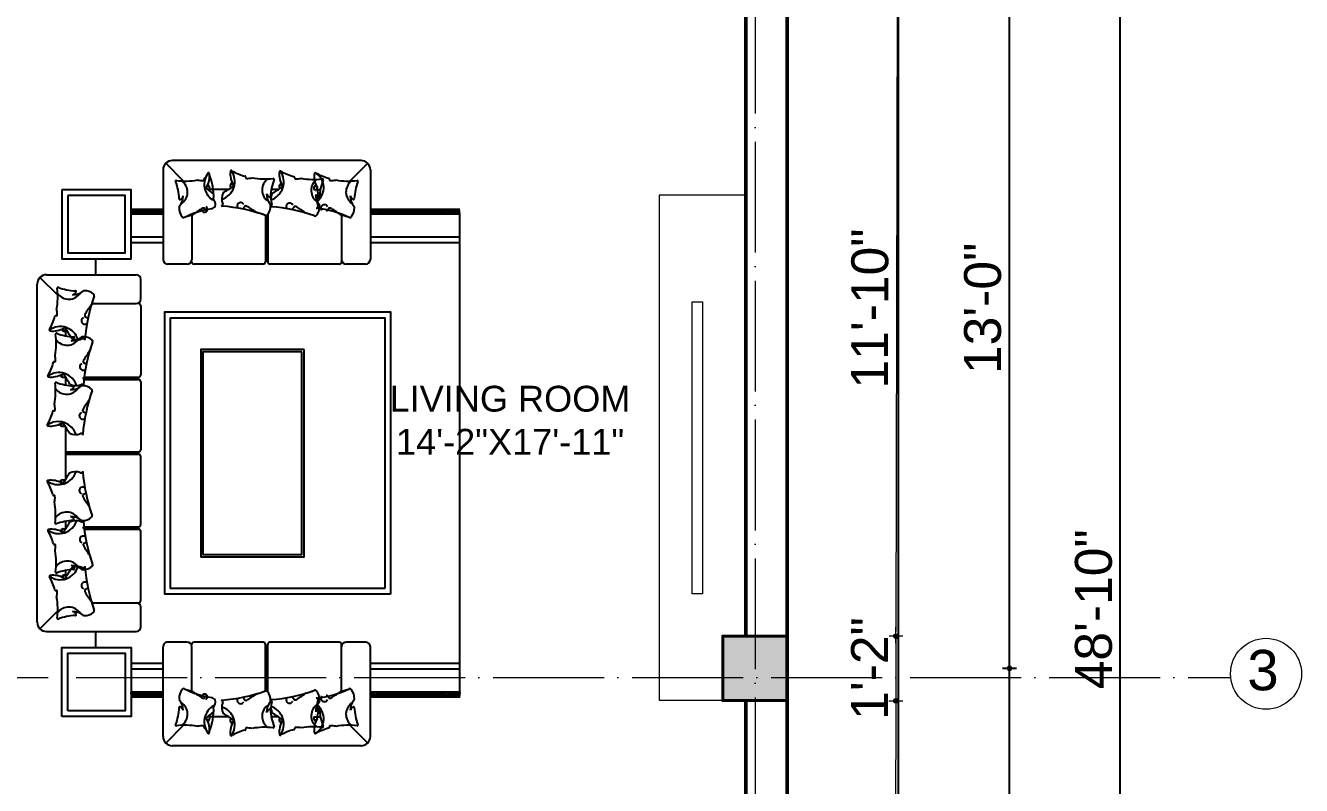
# Model space of a CAD drawing. Header units: inches. Extents: x -71 to 2682309, y -3332 to 801571.
# Drawn here: x 2651804.2 to 2652080.5, y 787702.9 to 787867.5 of the extents above; entities that cross this region are included whole.
import ezdxf

# ---------------------------------------------------------------- set-up
doc = ezdxf.new("R2010")
doc.units = ezdxf.units.IN
doc.header["$MEASUREMENT"] = 0
doc.header["$PDMODE"] = 99
doc.linetypes.add('ACAD_ISO04W100', pattern=[30, 24, -3, 0, -3])
for name, color, linetype, lineweight in [('CENTER  LINE RA', 10, 'ACAD_ISO04W100', 18), ('CONC. OUTLINE RA', 150, 'Continuous', 40), ('DIM RA', 4, 'Continuous', 15), ('DOOR-WIN RA', 3, 'Continuous', 20), ('Furniture', 22, 'Continuous', 13), ('Hatch', 254, 'Continuous', 9), ('HATCH RA', 8, 'Continuous', 9), ('TEXT RA', 254, 'Continuous', 20), ('WALL RA', 42, 'Continuous', 50)]:
    doc.layers.add(name, color=color, linetype=linetype, lineweight=lineweight)
for name, color, linetype in [('CUR', 6, 'Continuous'), ('HACTH', 7, 'Continuous'), ('HID', 11, 'Continuous'), ('lettring', 7, 'Continuous'), ('wood', 26, 'Continuous')]:
    doc.layers.add(name, color=color, linetype=linetype)
doc.styles.add('DIM 8', font='arial.ttf', dxfattribs={"height": 8})
doc.styles.get("Standard").update_dxf_attribs({"font": 'arial.ttf'})
doc.dimstyles.new('Copy of DIM 8', dxfattribs={"dimtxt": 8, "dimasz": 1, "dimexe": 6, "dimexo": 18, "dimgap": 1.6875, "dimtad": 1, "dimdec": 0, "dimzin": 3, "dimdsep": 46, "dimlunit": 4, "dimtxsty": 'DIM 8', "dimblk": 'dot 2', "dimcen": 0.09375, "dimse1": 1, "dimse2": 1, "dimclrd": 1, "dimclre": 1, "dimclrt": 256, "dimadec": 0, "dimazin": 0, "dimtfac": 0.75, "dimtdec": 0, "dimtix": 1, "dimtmove": 1, "dimatfit": 3, "dimldrblk": 'DOT', "dimfxl": 1, "dimtolj": 1, "dimtzin": 0, "dimlwd": 9, "dimlwe": 9, "dimarcsym": 0})

# ---------------------------------------------------------------- blocks, each defined once
blk = doc.blocks.new('COLUMN')
at = {"layer": 'HACTH', "lineweight": 30, "transparency": 33554541}
h = blk.add_hatch(color=256, dxfattribs=at)
h.dxf.hatch_style = 1
h.paths.add_polyline_path([(2659104.19, 784576.38), (2659090.19, 784576.38), (2659090.19, 784562.38), (2659104.19, 784562.38)])
at = {"layer": 'CONC. OUTLINE RA'}
blk.add_lwpolyline([(2659090.19, 784576.38), (2659104.19, 784576.38), (2659104.19, 784562.38), (2659090.19, 784562.38)], close=True, dxfattribs=at)
blk = doc.blocks.new('A$C597D6FBD')
at = {"layer": 'CUR'}
for p, q in [((0.854, 4.62), (0.858, 4.67)), ((0.87, 4.67), (0.864, 4.62)), ((0.883, 4.67), (0.881, 4.62)), ((0.89, 4.67), (0.886, 4.62)), ((0.897, 4.67), (0.892, 4.62)), ((0.904, 4.67), (0.905, 4.62)), ((0.913, 4.67), (0.916, 4.62)), ((0.92, 4.67), (0.921, 4.62)), ((0.923, 4.67), (0.923, 4.62)), ((0.929, 4.67), (0.929, 4.62)), ((0.94, 4.67), (0.942, 4.62)), ((0.949, 4.67), (0.949, 4.62)), ((0.955, 4.67), (0.954, 4.62)), ((0.966, 4.67), (0.961, 4.62)), ((0.979, 4.67), (0.979, 4.62)), ((0.988, 4.67), (0.988, 4.62)), ((1, 4.67), (0.996, 4.62)), ((1.012, 4.67), (1.012, 4.62)), ((1.025, 4.67), (1.029, 4.62)), ((1.04, 4.67), (1.04, 4.62)), ((1.046, 4.62), (1.05, 4.67)), ((1.061, 4.67), (1.056, 4.62)), ((1.075, 4.67), (1.073, 4.62)), ((1.082, 4.67), (1.078, 4.62)), ((1.088, 4.67), (1.084, 4.62)), ((1.096, 4.67), (1.097, 4.62)), ((1.105, 4.67), (1.108, 4.62)), ((1.111, 4.67), (1.113, 4.62)), ((1.115, 4.67), (1.115, 4.62)), ((1.121, 4.67), (1.121, 4.62)), ((1.132, 4.67), (1.134, 4.62)), ((1.141, 4.67), (1.141, 4.62)), ((1.147, 4.67), (1.146, 4.62)), ((1.157, 4.67), (1.153, 4.62)), ((1.171, 4.67), (1.17, 4.62)), ((1.18, 4.67), (1.18, 4.62)), ((1.192, 4.67), (1.188, 4.62)), ((1.204, 4.67), (1.204, 4.62)), ((1.217, 4.67), (1.221, 4.62)), ((1.232, 4.67), (1.231, 4.62)), ((1.235, 4.62), (1.239, 4.67)), ((1.251, 4.67), (1.246, 4.62)), ((1.26, 4.67), (1.255, 4.62)), ((1.274, 4.67), (1.271, 4.62)), ((1.28, 4.67), (1.276, 4.62)), ((1.287, 4.67), (1.283, 4.62)), ((1.295, 4.67), (1.295, 4.62)), ((1.304, 4.67), (1.306, 4.62)), ((1.31, 4.67), (1.311, 4.62)), ((1.314, 4.67), (1.314, 4.62)), ((1.319, 4.67), (1.319, 4.62)), ((1.331, 4.67), (1.332, 4.62)), ((1.339, 4.67), (1.339, 4.62)), ((1.346, 4.67), (1.345, 4.62)), ((1.356, 4.67), (1.351, 4.62)), ((1.369, 4.67), (1.369, 4.62)), ((1.379, 4.67), (1.379, 4.62)), ((1.391, 4.67), (1.387, 4.62)), ((1.403, 4.67), (1.403, 4.62)), ((1.415, 4.67), (1.419, 4.62)), ((1.43, 4.67), (1.43, 4.62)), ((1.433, 4.62), (1.437, 4.67)), ((1.449, 4.67), (1.444, 4.62)), ((1.459, 4.67), (1.46, 4.62)), ((1.467, 4.67), (1.468, 4.62)), ((1.474, 4.67), (1.473, 4.62)), ((1.484, 4.67), (1.48, 4.62)), ((1.498, 4.67), (1.497, 4.62)), ((1.507, 4.67), (1.507, 4.62)), ((1.519, 4.67), (1.515, 4.62)), ((1.531, 4.67), (1.531, 4.62)), ((1.544, 4.67), (1.548, 4.62)), ((1.559, 4.67), (1.558, 4.62)), ((1.562, 4.62), (1.566, 4.67)), ((1.578, 4.67), (1.572, 4.62)), ((1.586, 4.67), (1.59, 4.62)), ((1.601, 4.67), (1.6, 4.62)), ((1.604, 4.62), (1.608, 4.67)), ((1.62, 4.67), (1.614, 4.62)), ((3.434, 4.67), (3.435, 4.62)), ((3.437, 4.67), (3.437, 4.62)), ((3.443, 4.67), (3.443, 4.62)), ((3.45, 4.67), (3.45, 4.62)), ((3.453, 4.62), (3.457, 4.67)), ((3.469, 4.67), (3.464, 4.62)), ((3.478, 4.67), (3.473, 4.62)), ((3.492, 4.67), (3.489, 4.62)), ((3.498, 4.67), (3.494, 4.62)), ((3.505, 4.67), (3.501, 4.62)), ((3.513, 4.67), (3.513, 4.62)), ((3.522, 4.67), (3.524, 4.62)), ((3.528, 4.67), (3.53, 4.62)), ((3.532, 4.67), (3.532, 4.62)), ((3.537, 4.67), (3.537, 4.62)), ((3.549, 4.67), (3.55, 4.62)), ((3.557, 4.67), (3.557, 4.62)), ((3.564, 4.67), (3.563, 4.62)), ((3.574, 4.67), (3.569, 4.62)), ((3.581, 4.67), (3.577, 4.62)), ((3.587, 4.67), (3.587, 4.62)), ((3.593, 4.67), (3.593, 4.62)), ((3.597, 4.67), (3.597, 4.62)), ((3.609, 4.67), (3.605, 4.62)), ((3.621, 4.67), (3.621, 4.62)), ((3.634, 4.67), (3.637, 4.62)), ((3.648, 4.67), (3.648, 4.62)), ((3.652, 4.62), (3.656, 4.67)), ((3.667, 4.67), (3.662, 4.62)), ((3.672, 4.67), (3.672, 4.62)), ((3.677, 4.67), (3.679, 4.62)), ((3.685, 4.67), (3.688, 4.62)), ((3.699, 4.67), (3.699, 4.62)), ((3.703, 4.67), (3.707, 4.62)), ((0.854, 4.62), (0.854, 0.466)), ((0.854, 4.62), (1.63, 4.62)), ((3.431, 4.62), (3.709, 4.62)), ((0.854, 4.42), (1.63, 4.42)), ((0.854, 4.37), (1.63, 4.37)), ((3.431, 4.42), (3.709, 4.42)), ((3.431, 4.37), (3.709, 4.37)), ((4.015, 4.233), (4.015, 4.093)), ((3.731, 3.193), (4.131, 3.193)), ((3.731, 1.893), (4.131, 1.893)), ((4.015, 0.993), (4.015, 0.853)), ((0.854, 0.716), (1.63, 0.716)), ((0.854, 0.666), (1.63, 0.666)), ((3.431, 0.716), (3.709, 0.716)), ((3.431, 0.666), (3.709, 0.666)), ((0.854, 0.466), (1.63, 0.466)), ((0.854, 0.466), (0.858, 0.416)), ((0.87, 0.416), (0.864, 0.466)), ((0.883, 0.416), (0.881, 0.466)), ((0.89, 0.416), (0.886, 0.466)), ((0.897, 0.416), (0.892, 0.466)), ((0.904, 0.416), (0.905, 0.466)), ((0.913, 0.416), (0.916, 0.466)), ((0.92, 0.416), (0.921, 0.466)), ((0.923, 0.416), (0.923, 0.466)), ((0.929, 0.416), (0.929, 0.466)), ((0.94, 0.416), (0.942, 0.466)), ((0.949, 0.416), (0.949, 0.466)), ((0.955, 0.416), (0.954, 0.466)), ((0.966, 0.416), (0.961, 0.466)), ((0.979, 0.416), (0.979, 0.466)), ((0.988, 0.416), (0.988, 0.466)), ((1, 0.416), (0.996, 0.466)), ((1.012, 0.416), (1.012, 0.466)), ((1.025, 0.416), (1.029, 0.466)), ((1.04, 0.416), (1.04, 0.466)), ((1.046, 0.466), (1.05, 0.416)), ((1.061, 0.416), (1.056, 0.466)), ((1.075, 0.416), (1.073, 0.466)), ((1.082, 0.416), (1.078, 0.466)), ((1.088, 0.416), (1.084, 0.466)), ((1.096, 0.416), (1.097, 0.466)), ((1.105, 0.416), (1.108, 0.466)), ((1.111, 0.416), (1.113, 0.466)), ((1.115, 0.416), (1.115, 0.466)), ((1.121, 0.416), (1.121, 0.466)), ((1.132, 0.416), (1.134, 0.466)), ((1.141, 0.416), (1.141, 0.466)), ((1.147, 0.416), (1.146, 0.466)), ((1.157, 0.416), (1.153, 0.466)), ((1.171, 0.416), (1.17, 0.466)), ((1.18, 0.416), (1.18, 0.466)), ((1.192, 0.416), (1.188, 0.466)), ((1.204, 0.416), (1.204, 0.466)), ((1.217, 0.416), (1.221, 0.466)), ((1.232, 0.416), (1.231, 0.466)), ((1.235, 0.466), (1.239, 0.416)), ((1.251, 0.416), (1.246, 0.466)), ((1.26, 0.416), (1.255, 0.466)), ((1.274, 0.416), (1.271, 0.466)), ((1.28, 0.416), (1.276, 0.466)), ((1.287, 0.416), (1.283, 0.466)), ((1.295, 0.416), (1.295, 0.466)), ((1.304, 0.416), (1.306, 0.466)), ((1.31, 0.416), (1.311, 0.466)), ((1.314, 0.416), (1.314, 0.466)), ((1.319, 0.416), (1.319, 0.466)), ((1.331, 0.416), (1.332, 0.466)), ((1.339, 0.416), (1.339, 0.466)), ((1.346, 0.416), (1.345, 0.466)), ((1.356, 0.416), (1.351, 0.466)), ((1.369, 0.416), (1.369, 0.466)), ((1.379, 0.416), (1.379, 0.466)), ((1.391, 0.416), (1.387, 0.466)), ((1.403, 0.416), (1.403, 0.466)), ((1.415, 0.416), (1.419, 0.466)), ((1.43, 0.416), (1.43, 0.466)), ((1.433, 0.466), (1.437, 0.416)), ((1.449, 0.416), (1.444, 0.466)), ((1.459, 0.416), (1.46, 0.466)), ((1.467, 0.416), (1.468, 0.466)), ((1.474, 0.416), (1.473, 0.466)), ((1.484, 0.416), (1.48, 0.466)), ((1.498, 0.416), (1.497, 0.466)), ((1.507, 0.416), (1.507, 0.466)), ((1.519, 0.416), (1.515, 0.466)), ((1.531, 0.416), (1.531, 0.466)), ((1.544, 0.416), (1.548, 0.466)), ((1.559, 0.416), (1.558, 0.466)), ((1.562, 0.466), (1.566, 0.416)), ((1.578, 0.416), (1.572, 0.466)), ((1.586, 0.416), (1.59, 0.466)), ((1.601, 0.416), (1.6, 0.466)), ((1.604, 0.466), (1.608, 0.416)), ((1.62, 0.416), (1.614, 0.466)), ((3.431, 0.466), (3.709, 0.466)), ((3.434, 0.416), (3.435, 0.466)), ((3.437, 0.416), (3.437, 0.466)), ((3.443, 0.416), (3.443, 0.466)), ((3.45, 0.416), (3.45, 0.466)), ((3.453, 0.466), (3.457, 0.416)), ((3.469, 0.416), (3.464, 0.466)), ((3.478, 0.416), (3.473, 0.466)), ((3.492, 0.416), (3.489, 0.466)), ((3.498, 0.416), (3.494, 0.466)), ((3.505, 0.416), (3.501, 0.466)), ((3.513, 0.416), (3.513, 0.466)), ((3.522, 0.416), (3.524, 0.466)), ((3.528, 0.416), (3.53, 0.466)), ((3.532, 0.416), (3.532, 0.466)), ((3.537, 0.416), (3.537, 0.466)), ((3.549, 0.416), (3.55, 0.466)), ((3.557, 0.416), (3.557, 0.466)), ((3.564, 0.416), (3.563, 0.466)), ((3.574, 0.416), (3.569, 0.466)), ((3.581, 0.416), (3.577, 0.466)), ((3.587, 0.416), (3.587, 0.466)), ((3.593, 0.416), (3.593, 0.466)), ((3.597, 0.416), (3.597, 0.466)), ((3.609, 0.416), (3.605, 0.466)), ((3.621, 0.416), (3.621, 0.466)), ((3.634, 0.416), (3.637, 0.466)), ((3.648, 0.416), (3.648, 0.466)), ((3.652, 0.466), (3.656, 0.416)), ((3.667, 0.416), (3.662, 0.466)), ((3.672, 0.416), (3.672, 0.466)), ((3.677, 0.416), (3.679, 0.466)), ((3.685, 0.416), (3.688, 0.466)), ((3.699, 0.416), (3.699, 0.466)), ((3.703, 0.416), (3.707, 0.466))]:
    blk.add_line(p, q, dxfattribs=at)
for points in [[(1.454, 3.77), (3.415, 3.77), (3.415, 1.316), (1.454, 1.316)], [(1.504, 3.72), (3.365, 3.72), (3.365, 1.366), (1.504, 1.366)]]:
    blk.add_lwpolyline(points, close=True, dxfattribs=at)
at = {"layer": 'HID'}
for centre, radius, start, end in [((2.124, 5.524), 0.603, 286.2196, 298.2114), ((2.544, 4.899), 0.162, 143.8947, 252.3952), ((2.412, 4.987), 0.0072, 7.124, 118.2114), ((2.412, 4.987), 0.0072, 7.124, 118.2114), ((2.55, 5.529), 0.603, 286.2196, 298.2114), ((2.97, 4.903), 0.162, 143.8947, 252.3952), ((2.655, 4.969), 0.192, 329.9211, 7.124), ((2.838, 4.992), 0.0072, 7.124, 118.2114), ((2.838, 4.992), 0.0072, 7.124, 118.2114), ((1.745, 4.906), 0.0072, 82.7248, 200.959), ((1.29, 4.732), 0.48, 2.7363, 20.959), ((1.822, 5.511), 0.603, 262.7248, 280.2702), ((1.722, 4.812), 0.12, 302.7628, 53.8922), ((1.982, 5.2), 0.288, 259.4168, 269.3085), ((1.979, 4.92), 0.0072, 269.3085, 20.689), ((1.992, 4.925), 0.0072, 106.2196, 200.689), ((1.822, 5.511), 0.603, 286.2196, 298.2114), ((2.185, 4.85), 0.15, 119.7656, 232.8827), ((2.046, 4.92), 0.0072, 82.7248, 200.959), ((1.592, 4.745), 0.48, 2.7363, 20.959), ((2.124, 5.524), 0.603, 262.7248, 280.2702), ((2.024, 4.826), 0.12, 302.7628, 53.8922), ((1.927, 4.95), 0.192, 329.9211, 7.124), ((2.11, 4.973), 0.0072, 7.124, 118.2114), ((2.11, 4.973), 0.0072, 7.124, 118.2114), ((2.284, 5.214), 0.288, 259.4168, 269.3085), ((2.28, 4.934), 0.0072, 269.3085, 20.689), ((2.294, 4.939), 0.0072, 106.2196, 200.689), ((2.229, 4.964), 0.192, 329.9211, 7.124), ((2.394, 4.86), 0.0288, 322.662, 69.1573), ((2.473, 4.924), 0.0072, 82.7248, 200.959), ((2.018, 4.75), 0.48, 2.7363, 20.959), ((2.55, 5.529), 0.603, 262.7248, 280.2702), ((2.45, 4.831), 0.12, 302.7628, 53.8922), ((2.71, 5.219), 0.288, 259.4168, 269.3085), ((2.707, 4.939), 0.0072, 269.3085, 20.689), ((2.72, 4.944), 0.0072, 106.2196, 200.689), ((2.748, 3.269), 1.611, 86.4982, 87.2888), ((2.82, 4.864), 0.0288, 322.662, 69.1573), ((2.914, 4.878), 0.159, 297.7291, 40.1094), ((3.457, 4.78), 0.466, 157.1651, 183.1575), ((3.017, 4.92), 0.0072, 339.041, 97.2752), ((3.219, 4.95), 0.192, 172.876, 210.0789), ((3.036, 4.973), 0.0072, 61.7886, 172.876), ((3.036, 4.973), 0.0072, 61.7886, 172.876), ((3.156, 5.021), 0.123, 199.5442, 226.1021), ((3.068, 4.925), 0.0072, 339.311, 73.7804), ((3.082, 4.92), 0.0072, 159.311, 270.6915), ((3.078, 5.2), 0.288, 270.6915, 280.5832), ((3.239, 5.511), 0.603, 259.7298, 277.2752), ((3.338, 4.812), 0.12, 126.1078, 237.2372), ((3.77, 4.732), 0.48, 159.041, 177.2637), ((3.316, 4.906), 0.0072, 339.041, 97.2752), ((1.654, 4.779), 0.15, 321.6071, 359.7845), ((1.757, 4.79), 0.0475, 298.2985, 345.7891), ((2.078, 4.769), 0.0072, 182.7363, 298.2985), ((1.955, 4.793), 0.15, 321.6071, 359.7845), ((2.059, 4.804), 0.0475, 298.2985, 345.7891), ((2.494, 4.74), 0.414, 165.613, 173.3727), ((1.978, 4.737), 0.117, 337.1663, 25.7613), ((2.097, 4.849), 0.0072, 128.8315, 235.8329), ((2.02, 3.251), 1.611, 86.4982, 87.2888), ((2.092, 4.846), 0.0288, 322.662, 69.1573), ((1.481, 6.305), 1.611, 292.7018, 292.7206), ((2.399, 4.862), 0.0072, 128.8315, 235.8329), ((3.192, 6.03), 1.418, 235.8329, 240.0245), ((2.321, 3.264), 1.611, 86.4982, 87.2888), ((1.783, 6.319), 1.611, 292.7018, 292.7206), ((2.378, 4.751), 0.117, 337.1663, 25.7613), ((2.504, 4.773), 0.0072, 182.7363, 298.2985), ((2.381, 4.798), 0.15, 321.6071, 359.7845), ((2.485, 4.809), 0.0475, 298.2985, 345.7891), ((2.825, 4.867), 0.0072, 128.8315, 235.8329), ((3.618, 6.035), 1.418, 235.8329, 240.0245), ((2.209, 6.324), 1.611, 292.7018, 292.7206), ((2.804, 4.755), 0.117, 337.1663, 25.7613), ((2.372, 5.634), 1.044, 306.615, 310.7133), ((3.054, 4.846), 0.0288, 110.8427, 217.338), ((3.127, 3.251), 1.611, 92.7112, 93.5018), ((3.665, 6.305), 1.611, 247.2794, 247.2982), ((3.049, 4.849), 0.0072, 304.1671, 51.1685), ((3.303, 4.79), 0.0475, 194.2109, 241.7015), ((3.407, 4.779), 0.15, 180.2155, 218.3929), ((1.782, 4.677), 0.0144, 141.6071, 177.3377), ((1.885, 4.673), 0.117, 177.3377, 221.666), ((1.776, 4.755), 0.0072, 182.7363, 298.2985), ((2.186, 3.822), 0.854, 96.1823, 115.8685), ((2.3, 4.089), 0.667, 119.049, 127.3823), ((1.983, 4.659), 0.0144, 12.6426, 119.049), ((2.011, 4.665), 0.0144, 192.6426, 202.7015), ((2.027, 4.672), 0.0319, 202.7015, 237.1556), ((2.029, 4.672), 0.0305, 322.3565, 155.7762), ((2.187, 4.686), 0.117, 177.3377, 221.666), ((2.084, 4.691), 0.0144, 141.6071, 177.3377), ((2.099, 4.686), 0.0144, 157.1663, 274.3422), ((2.613, 3.192), 1.498, 94.5852, 109.4465), ((2.601, 4.103), 0.667, 119.049, 127.3823), ((2.285, 4.673), 0.0144, 12.6426, 119.049), ((2.313, 4.679), 0.0144, 192.6426, 202.7015), ((2.329, 4.686), 0.0319, 202.7015, 237.1556), ((2.331, 4.686), 0.0305, 322.3565, 155.7762), ((2.499, 4.7), 0.0144, 157.1663, 274.3422), ((2.51, 4.696), 0.0144, 141.6071, 177.3377), ((2.613, 4.691), 0.117, 177.3377, 221.666), ((3.039, 3.197), 1.498, 94.5852, 109.4465), ((3.028, 4.107), 0.667, 119.049, 127.3823), ((2.711, 4.678), 0.0144, 12.6426, 119.049), ((2.739, 4.684), 0.0144, 192.6426, 202.7015), ((2.755, 4.691), 0.0319, 202.7015, 237.1556), ((2.757, 4.691), 0.0305, 322.3565, 155.7762), ((2.925, 4.705), 0.0144, 157.1663, 274.3422), ((3.016, 4.707), 0.04, 143.1168, 263.8012), ((2.952, 4.755), 0.04, 323.1168, 358.9361), ((2.893, 3.902), 0.774, 62.7726, 81.2085), ((3.07, 4.662), 0.0248, 115.6881, 339.3341), ((3.033, 4.672), 0.0319, 302.8444, 337.2985), ((3.049, 4.665), 0.0144, 337.2985, 347.3574), ((3.078, 4.659), 0.0144, 60.951, 167.3574), ((2.761, 4.089), 0.667, 52.6177, 60.951), ((3.175, 4.673), 0.117, 318.334, 2.6623), ((3.284, 4.755), 0.0072, 241.7015, 357.2637), ((3.278, 4.677), 0.0144, 2.6623, 38.3929), ((1.808, 4.604), 0.0144, 221.666, 289.4465), ((2.311, 3.178), 1.498, 106.386, 109.4465), ((1.885, 4.629), 0.0144, 286.386, 313.7955), ((2.11, 4.618), 0.0144, 221.666, 289.4465), ((2.613, 3.192), 1.498, 106.386, 109.4465), ((2.187, 4.643), 0.0144, 286.386, 313.7955), ((2.536, 4.623), 0.0144, 221.666, 289.4465), ((3.039, 3.197), 1.498, 106.386, 109.4465), ((2.613, 4.647), 0.0144, 286.386, 313.7955), ((3.176, 4.629), 0.0144, 226.2045, 253.614), ((2.749, 3.178), 1.498, 70.5535, 73.614), ((3.252, 4.604), 0.0144, 250.5535, 318.334), ((4.042, 3.915), 0.0144, 131.666, 199.4465), ((2.616, 3.411), 1.498, 4.5852, 19.4465), ((2.616, 3.411), 1.498, 16.386, 19.4465), ((4.111, 3.838), 0.117, 87.3377, 131.666), ((4.115, 3.941), 0.0144, 51.6071, 87.3377), ((4.217, 4.069), 0.15, 231.6071, 269.7845), ((4.25, 4.001), 0.12, 212.7628, 323.8922), ((4.193, 3.947), 0.0072, 92.7363, 208.2985), ((4.228, 3.966), 0.0475, 208.2985, 255.7891), ((4.17, 4.433), 0.48, 272.7363, 290.959), ((4.344, 3.978), 0.0072, 352.7248, 110.959), ((4.949, 3.901), 0.603, 172.7248, 190.2702), ((4.067, 3.838), 0.0144, 196.386, 223.7955), ((3.527, 3.423), 0.667, 29.049, 37.3823), ((4.638, 3.741), 0.288, 169.4168, 179.3085), ((4.11, 3.696), 0.0319, 112.7015, 147.1556), ((4.11, 3.694), 0.0305, 232.3565, 65.7762), ((4.103, 3.712), 0.0144, 102.6426, 112.7015), ((4.097, 3.74), 0.0144, 282.6426, 29.049), ((4.358, 3.744), 0.0072, 179.3085, 290.689), ((4.363, 3.731), 0.0072, 16.2196, 110.689), ((4.949, 3.901), 0.603, 196.2196, 208.2114), ((4.124, 3.438), 0.117, 87.3377, 131.666), ((4.129, 3.541), 0.0144, 51.6071, 87.3377), ((4.231, 3.669), 0.15, 231.6071, 269.7845), ((4.323, 3.481), 0.162, 53.8947, 162.3952), ((4.207, 3.547), 0.0072, 92.7363, 208.2985), ((4.183, 4.033), 0.48, 272.7363, 290.959), ((5.454, 2.833), 1.418, 145.8329, 150.0245), ((5.743, 4.242), 1.611, 202.7018, 202.7206), ((4.284, 3.631), 0.0288, 232.662, 339.1573), ((4.287, 3.625), 0.0072, 38.8315, 145.8329), ((4.388, 3.796), 0.192, 239.9211, 277.124), ((2.688, 3.703), 1.611, 356.4982, 357.2888), ((4.357, 3.578), 0.0072, 352.7248, 110.959), ((4.962, 3.501), 0.603, 172.7248, 190.2702), ((4.411, 3.613), 0.0072, 277.124, 28.2114), ((4.411, 3.613), 0.0072, 277.124, 28.2114), ((4.056, 3.515), 0.0144, 131.666, 199.4465), ((2.63, 3.011), 1.498, 16.386, 19.4465), ((2.63, 3.011), 1.498, 4.5852, 19.4465), ((4.124, 3.526), 0.0144, 67.1663, 184.3422), ((4.175, 3.647), 0.117, 247.1663, 295.7613), ((4.264, 3.601), 0.12, 212.7628, 323.8922), ((4.242, 3.566), 0.0475, 208.2985, 255.7891), ((4.081, 3.438), 0.0144, 196.386, 223.7955), ((3.54, 3.023), 0.667, 29.049, 37.3823), ((4.117, 3.312), 0.0144, 102.6426, 112.7015), ((4.111, 3.34), 0.0144, 282.6426, 29.049), ((4.652, 3.341), 0.288, 169.4168, 179.3085), ((4.372, 3.344), 0.0072, 179.3085, 290.689), ((4.377, 3.331), 0.0072, 16.2196, 110.689), ((4.962, 3.501), 0.603, 196.2196, 208.2114), ((4.124, 3.296), 0.0319, 112.7015, 147.1556), ((4.124, 3.294), 0.0305, 232.3565, 65.7762), ((4.336, 3.081), 0.162, 53.8947, 162.3952), ((5.468, 2.433), 1.418, 145.8329, 150.0245), ((5.757, 3.842), 1.611, 202.7018, 202.7206), ((4.297, 3.231), 0.0288, 232.662, 339.1573), ((4.3, 3.225), 0.0072, 38.8315, 145.8329), ((4.402, 3.396), 0.192, 239.9211, 277.124), ((2.702, 3.303), 1.611, 356.4982, 357.2888), ((4.425, 3.213), 0.0072, 277.124, 28.2114), ((4.425, 3.213), 0.0072, 277.124, 28.2114), ((4.129, 3.012), 0.117, 87.3377, 131.666), ((4.138, 3.126), 0.0144, 67.1663, 184.3422), ((4.134, 3.115), 0.0144, 51.6071, 87.3377), ((4.189, 3.247), 0.117, 247.1663, 295.7613), ((4.236, 3.243), 0.15, 231.6071, 269.7845), ((4.268, 3.175), 0.12, 212.7628, 323.8922), ((4.211, 3.121), 0.0072, 92.7363, 208.2985), ((4.247, 3.14), 0.0475, 208.2985, 255.7891), ((4.188, 3.607), 0.48, 272.7363, 290.959), ((4.362, 3.152), 0.0072, 352.7248, 110.959), ((4.967, 3.075), 0.603, 172.7248, 190.2702), ((4.06, 3.089), 0.0144, 131.666, 199.4465), ((2.635, 2.585), 1.498, 4.5852, 19.4465), ((2.635, 2.585), 1.498, 16.386, 19.4465), ((4.085, 3.012), 0.0144, 196.386, 223.7955), ((3.545, 2.597), 0.667, 29.049, 37.3823), ((4.128, 2.87), 0.0319, 112.7015, 147.1556), ((4.128, 2.868), 0.0305, 232.3565, 65.7762), ((4.122, 2.886), 0.0144, 102.6426, 112.7015), ((4.115, 2.914), 0.0144, 282.6426, 29.049), ((4.657, 2.915), 0.288, 169.4168, 179.3085), ((4.376, 2.918), 0.0072, 179.3085, 290.689), ((4.382, 2.905), 0.0072, 16.2196, 110.689), ((4.967, 3.075), 0.603, 196.2196, 208.2114), ((4.341, 2.655), 0.162, 53.8947, 162.3952), ((5.472, 2.007), 1.418, 145.8329, 150.0245), ((5.761, 3.416), 1.611, 202.7018, 202.7206), ((4.302, 2.805), 0.0288, 232.662, 339.1573), ((4.305, 2.799), 0.0072, 38.8315, 145.8329), ((4.407, 2.97), 0.192, 239.9211, 277.124), ((2.707, 2.877), 1.611, 356.4982, 357.2888), ((4.43, 2.787), 0.0072, 277.124, 28.2114), ((4.43, 2.787), 0.0072, 277.124, 28.2114), ((4.142, 2.7), 0.0144, 67.1663, 184.3422), ((4.193, 2.821), 0.117, 247.1663, 295.7613), ((2.635, 2.501), 1.498, 340.5535, 355.4148), ((4.142, 2.386), 0.0144, 175.6578, 292.8337), ((4.193, 2.265), 0.117, 64.2387, 112.8337), ((4.341, 2.431), 0.162, 197.6048, 306.1053), ((5.472, 3.079), 1.418, 209.9755, 214.1671), ((4.128, 2.218), 0.0305, 294.2238, 127.6435), ((5.761, 1.67), 1.611, 157.2794, 157.2982), ((4.302, 2.281), 0.0288, 20.8427, 127.338), ((4.305, 2.287), 0.0072, 214.1671, 321.1685), ((4.407, 2.116), 0.192, 82.876, 120.0789), ((2.707, 2.209), 1.611, 2.7112, 3.5018), ((4.967, 2.011), 0.603, 151.7886, 163.7804), ((4.43, 2.299), 0.0072, 331.7886, 82.876), ((4.43, 2.299), 0.0072, 331.7886, 82.876), ((3.545, 2.489), 0.667, 322.6177, 330.951), ((4.128, 2.216), 0.0319, 212.8444, 247.2985), ((4.122, 2.2), 0.0144, 247.2985, 257.3574), ((4.115, 2.172), 0.0144, 330.951, 77.3574), ((4.967, 2.011), 0.603, 169.7298, 187.2752), ((4.376, 2.168), 0.0072, 69.311, 180.6915), ((4.657, 2.171), 0.288, 180.6915, 190.5832), ((4.382, 2.181), 0.0072, 249.311, 343.7804), ((4.06, 1.997), 0.0144, 160.5535, 228.334), ((2.635, 2.501), 1.498, 340.5535, 343.614), ((4.085, 2.074), 0.0144, 136.2045, 163.614), ((4.268, 1.911), 0.12, 36.1078, 147.2372), ((2.63, 2.075), 1.498, 340.5535, 355.4148), ((4.129, 2.074), 0.117, 228.334, 272.6623), ((4.138, 1.96), 0.0144, 175.6578, 292.8337), ((4.134, 1.971), 0.0144, 272.6623, 308.3929), ((4.236, 1.843), 0.15, 90.2155, 128.3929), ((4.189, 1.839), 0.117, 64.2387, 112.8337), ((4.336, 2.005), 0.162, 197.6048, 306.1053), ((4.211, 1.965), 0.0072, 151.7015, 267.2637), ((4.247, 1.946), 0.0475, 104.2109, 151.7015), ((4.188, 1.479), 0.48, 69.041, 87.2637), ((5.468, 2.653), 1.418, 209.9755, 214.1671), ((4.362, 1.934), 0.0072, 249.041, 7.2752), ((4.124, 1.792), 0.0305, 294.2238, 127.6435), ((5.757, 1.244), 1.611, 157.2794, 157.2982), ((4.297, 1.855), 0.0288, 20.8427, 127.338), ((4.3, 1.86), 0.0072, 214.1671, 321.1685), ((4.402, 1.69), 0.192, 82.876, 120.0789), ((2.702, 1.783), 1.611, 2.7112, 3.5018), ((4.962, 1.585), 0.603, 151.7886, 163.7804), ((4.425, 1.873), 0.0072, 331.7886, 82.876), ((4.425, 1.873), 0.0072, 331.7886, 82.876), ((3.54, 2.063), 0.667, 322.6177, 330.951), ((4.124, 1.79), 0.0319, 212.8444, 247.2985), ((4.117, 1.774), 0.0144, 247.2985, 257.3574), ((4.111, 1.746), 0.0144, 330.951, 77.3574), ((4.962, 1.585), 0.603, 169.7298, 187.2752), ((4.372, 1.742), 0.0072, 69.311, 180.6915), ((4.652, 1.745), 0.288, 180.6915, 190.5832), ((4.377, 1.755), 0.0072, 249.311, 343.7804), ((2.616, 1.675), 1.498, 340.5535, 355.4148), ((4.056, 1.571), 0.0144, 160.5535, 228.334), ((2.63, 2.075), 1.498, 340.5535, 343.614), ((4.124, 1.648), 0.117, 228.334, 272.6623), ((4.081, 1.648), 0.0144, 136.2045, 163.614), ((4.124, 1.56), 0.0144, 175.6578, 292.8337), ((4.175, 1.439), 0.117, 64.2387, 112.8337), ((4.231, 1.417), 0.15, 90.2155, 128.3929), ((4.264, 1.485), 0.12, 36.1078, 147.2372), ((4.323, 1.605), 0.162, 197.6048, 306.1053), ((4.242, 1.52), 0.0475, 104.2109, 151.7015), ((4.129, 1.545), 0.0144, 272.6623, 308.3929), ((4.207, 1.539), 0.0072, 151.7015, 267.2637), ((4.183, 1.053), 0.48, 69.041, 87.2637), ((5.454, 2.253), 1.418, 209.9755, 214.1671), ((5.743, 0.844), 1.611, 157.2794, 157.2982), ((4.284, 1.455), 0.0288, 20.8427, 127.338), ((4.287, 1.461), 0.0072, 214.1671, 321.1685), ((4.388, 1.29), 0.192, 82.876, 120.0789), ((2.688, 1.383), 1.611, 2.7112, 3.5018), ((4.357, 1.508), 0.0072, 249.041, 7.2752), ((4.949, 1.185), 0.603, 151.7886, 163.7804), ((4.411, 1.473), 0.0072, 331.7886, 82.876), ((4.411, 1.473), 0.0072, 331.7886, 82.876), ((3.527, 1.663), 0.667, 322.6177, 330.951), ((4.11, 1.39), 0.0319, 212.8444, 247.2985), ((4.11, 1.392), 0.0305, 294.2238, 127.6435), ((4.103, 1.374), 0.0144, 247.2985, 257.3574), ((4.097, 1.346), 0.0144, 330.951, 77.3574), ((4.358, 1.342), 0.0072, 69.311, 180.6915), ((4.638, 1.345), 0.288, 180.6915, 190.5832), ((4.363, 1.355), 0.0072, 249.311, 343.7804), ((2.616, 1.675), 1.498, 340.5535, 343.614), ((4.067, 1.248), 0.0144, 136.2045, 163.614), ((4.949, 1.185), 0.603, 169.7298, 187.2752), ((4.042, 1.171), 0.0144, 160.5535, 228.334), ((4.111, 1.248), 0.117, 228.334, 272.6623), ((4.115, 1.145), 0.0144, 272.6623, 308.3929), ((4.217, 1.017), 0.15, 90.2155, 128.3929), ((4.25, 1.085), 0.12, 36.1078, 147.2372), ((4.228, 1.12), 0.0475, 104.2109, 151.7015), ((4.193, 1.139), 0.0072, 151.7015, 267.2637), ((4.17, 0.653), 0.48, 69.041, 87.2637), ((4.344, 1.108), 0.0072, 249.041, 7.2752), ((1.885, 0.413), 0.117, 138.334, 182.6623), ((1.808, 0.482), 0.0144, 70.5535, 138.334), ((2.186, 1.264), 0.854, 244.1315, 263.8177), ((2.311, 1.908), 1.498, 250.5535, 253.614), ((1.885, 0.457), 0.0144, 46.2045, 73.614), ((2.3, 0.997), 0.667, 232.6177, 240.951), ((2.187, 0.4), 0.117, 138.334, 182.6623), ((2.11, 0.468), 0.0144, 70.5535, 138.334), ((2.613, 1.894), 1.498, 250.5535, 265.4148), ((2.613, 1.894), 1.498, 250.5535, 253.614), ((2.187, 0.443), 0.0144, 46.2045, 73.614), ((2.601, 0.983), 0.667, 232.6177, 240.951), ((2.613, 0.395), 0.117, 138.334, 182.6623), ((2.536, 0.463), 0.0144, 70.5535, 138.334), ((3.039, 1.889), 1.498, 250.5535, 253.614), ((3.039, 1.889), 1.498, 250.5535, 265.4148), ((2.613, 0.438), 0.0144, 46.2045, 73.614), ((3.028, 0.979), 0.667, 232.6177, 240.951), ((2.893, 1.184), 0.774, 278.7915, 297.2274), ((3.07, 0.424), 0.0248, 20.6659, 244.3119), ((2.761, 0.997), 0.667, 299.049, 307.3823), ((3.176, 0.457), 0.0144, 106.386, 133.7955), ((2.749, 1.908), 1.498, 286.386, 289.4465), ((3.252, 0.482), 0.0144, 41.666, 109.4465), ((3.175, 0.413), 0.117, 357.3377, 41.666), ((1.782, 0.408), 0.0144, 182.6623, 218.3929), ((1.776, 0.331), 0.0072, 61.7015, 177.2637), ((1.654, 0.307), 0.15, 0.2155, 38.3929), ((1.757, 0.296), 0.0475, 14.2109, 61.7015), ((1.722, 0.274), 0.12, 306.1078, 57.2372), ((1.983, 0.427), 0.0144, 240.951, 347.3574), ((2.011, 0.421), 0.0144, 157.2985, 167.3574), ((2.027, 0.414), 0.0319, 122.8444, 157.2985), ((2.029, 0.414), 0.0305, 204.2238, 37.6435), ((2.185, 0.236), 0.15, 127.1173, 240.2344), ((2.084, 0.395), 0.0144, 182.6623, 218.3929), ((1.955, 0.293), 0.15, 0.2155, 38.3929), ((1.978, 0.349), 0.117, 334.2387, 22.8337), ((2.099, 0.4), 0.0144, 85.6578, 202.8337), ((2.024, 0.26), 0.12, 306.1078, 57.2372), ((2.285, 0.413), 0.0144, 240.951, 347.3574), ((2.313, 0.407), 0.0144, 157.2985, 167.3574), ((2.329, 0.4), 0.0319, 122.8444, 157.2985), ((2.331, 0.4), 0.0305, 204.2238, 37.6435), ((2.544, 0.187), 0.162, 107.6048, 216.1053), ((2.378, 0.335), 0.117, 334.2387, 22.8337), ((2.499, 0.386), 0.0144, 85.6578, 202.8337), ((2.51, 0.39), 0.0144, 182.6623, 218.3929), ((2.381, 0.288), 0.15, 0.2155, 38.3929), ((2.45, 0.255), 0.12, 306.1078, 57.2372), ((2.711, 0.408), 0.0144, 240.951, 347.3574), ((2.739, 0.402), 0.0144, 157.2985, 167.3574), ((2.755, 0.395), 0.0319, 122.8444, 157.2985), ((2.757, 0.395), 0.0305, 204.2238, 37.6435), ((2.97, 0.183), 0.162, 107.6048, 216.1053), ((2.804, 0.331), 0.117, 334.2387, 22.8337), ((2.925, 0.381), 0.0144, 85.6578, 202.8337), ((3.016, 0.379), 0.04, 96.1988, 216.8832), ((2.952, 0.331), 0.04, 1.0639, 36.8832), ((2.914, 0.208), 0.159, 319.8906, 62.2709), ((3.033, 0.414), 0.0319, 22.7015, 57.1556), ((3.049, 0.421), 0.0144, 12.6426, 22.7015), ((3.078, 0.427), 0.0144, 192.6426, 299.049), ((3.338, 0.274), 0.12, 122.7628, 233.8922), ((3.407, 0.307), 0.15, 141.6071, 179.7845), ((3.303, 0.296), 0.0475, 118.2985, 165.7891), ((3.284, 0.331), 0.0072, 2.7363, 118.2985), ((3.278, 0.408), 0.0144, 321.6071, 357.3377), ((1.29, 0.354), 0.48, 339.041, 357.2637), ((1.592, 0.341), 0.48, 339.041, 357.2637), ((2.078, 0.317), 0.0072, 61.7015, 177.2637), ((2.059, 0.282), 0.0475, 14.2109, 61.7015), ((2.494, 0.346), 0.414, 186.6273, 194.387), ((2.097, 0.237), 0.0072, 124.1671, 231.1685), ((1.927, 0.135), 0.192, 352.876, 30.0789), ((2.02, 1.835), 1.611, 272.7112, 273.5018), ((2.092, 0.24), 0.0288, 290.8427, 37.338), ((1.481, -1.219), 1.611, 67.2794, 67.2982), ((2.399, 0.224), 0.0072, 124.1671, 231.1685), ((3.192, -0.944), 1.418, 119.9755, 124.1671), ((1.783, -1.233), 1.611, 67.2794, 67.2982), ((2.394, 0.226), 0.0288, 290.8427, 37.338), ((2.018, 0.336), 0.48, 339.041, 357.2637), ((2.504, 0.313), 0.0072, 61.7015, 177.2637), ((2.485, 0.277), 0.0475, 14.2109, 61.7015), ((2.825, 0.219), 0.0072, 124.1671, 231.1685), ((3.618, -0.949), 1.418, 119.9755, 124.1671), ((2.82, 0.222), 0.0288, 290.8427, 37.338), ((2.209, -1.238), 1.611, 67.2794, 67.2982), ((3.457, 0.306), 0.466, 176.8425, 202.8349), ((2.372, -0.548), 1.044, 49.2867, 53.385), ((3.054, 0.24), 0.0288, 142.662, 249.1573), ((3.219, 0.135), 0.192, 149.9211, 187.124), ((3.127, 1.835), 1.611, 266.4982, 267.2888), ((3.665, -1.219), 1.611, 112.7018, 112.7206), ((3.049, 0.237), 0.0072, 308.8315, 55.8329), ((3.77, 0.354), 0.48, 182.7363, 200.959), ((1.745, 0.18), 0.0072, 159.041, 277.2752), ((1.822, -0.425), 0.603, 79.7298, 97.2752), ((1.982, -0.114), 0.288, 90.6915, 100.5832), ((1.979, 0.166), 0.0072, 339.311, 90.6915), ((1.992, 0.161), 0.0072, 159.311, 253.7804), ((1.822, -0.425), 0.603, 61.7886, 73.7804), ((2.046, 0.166), 0.0072, 159.041, 277.2752), ((2.124, -0.439), 0.603, 79.7298, 97.2752), ((2.11, 0.113), 0.0072, 241.7886, 352.876), ((2.11, 0.113), 0.0072, 241.7886, 352.876), ((2.284, -0.128), 0.288, 90.6915, 100.5832), ((2.28, 0.152), 0.0072, 339.311, 90.6915), ((2.294, 0.147), 0.0072, 159.311, 253.7804), ((2.124, -0.439), 0.603, 61.7886, 73.7804), ((2.229, 0.122), 0.192, 352.876, 30.0789), ((2.321, 1.822), 1.611, 272.7112, 273.5018), ((2.473, 0.162), 0.0072, 159.041, 277.2752), ((2.55, -0.443), 0.603, 79.7298, 97.2752), ((2.71, -0.133), 0.288, 90.6915, 100.5832), ((2.707, 0.147), 0.0072, 339.311, 90.6915), ((2.72, 0.142), 0.0072, 159.311, 253.7804), ((2.55, -0.443), 0.603, 61.7886, 73.7804), ((2.655, 0.117), 0.192, 352.876, 30.0789), ((2.748, 1.817), 1.611, 272.7112, 273.5018), ((3.017, 0.166), 0.0072, 262.7248, 20.959), ((3.036, 0.113), 0.0072, 187.124, 298.2114), ((3.036, 0.113), 0.0072, 187.124, 298.2114), ((3.156, 0.065), 0.123, 133.8979, 160.4558), ((3.068, 0.161), 0.0072, 286.2196, 20.689), ((3.082, 0.166), 0.0072, 89.3085, 200.689), ((3.078, -0.114), 0.288, 79.4168, 89.3085), ((3.239, -0.425), 0.603, 82.7248, 100.2702), ((3.316, 0.18), 0.0072, 262.7248, 20.959), ((2.412, 0.099), 0.0072, 241.7886, 352.876), ((2.412, 0.099), 0.0072, 241.7886, 352.876), ((2.838, 0.094), 0.0072, 241.7886, 352.876), ((2.838, 0.094), 0.0072, 241.7886, 352.876)]:
    blk.add_arc(centre, radius, start, end, dxfattribs=at)
at = {"layer": 'wood'}
for p, q in [((1.63, 5.006), (1.63, 4.226)), ((1.653, 5.063), (1.807, 4.908)), ((1.71, 5.086), (3.351, 5.086)), ((3.253, 4.908), (3.407, 5.063)), ((3.431, 5.006), (3.431, 4.226)), ((3.431, 5.006), (3.431, 4.226)), ((2.119, 4.836), (2.063, 4.836)), ((2.426, 4.836), (2.49, 4.836)), ((2.86, 4.836), (3.001, 4.836)), ((3.001, 4.836), (3.043, 4.836)), ((1.88, 4.612), (1.88, 4.206)), ((2.522, 4.617), (2.522, 4.206)), ((2.532, 4.609), (2.532, 4.206)), ((2.542, 4.609), (2.542, 4.206)), ((3.181, 4.612), (3.181, 4.226)), ((1.67, 4.186), (1.84, 4.186)), ((1.9, 4.186), (2.502, 4.186)), ((2.562, 4.186), (3.161, 4.186)), ((3.221, 4.186), (3.391, 4.186)), ((3.624, 4.053), (3.624, 3.883)), ((4.444, 4.093), (3.664, 4.093)), ((4.5, 4.07), (4.346, 3.915)), ((4.524, 4.013), (4.524, 1.073)), ((3.624, 3.823), (3.624, 3.223)), ((4.05, 3.843), (3.644, 3.843)), ((4.274, 3.604), (4.274, 3.562)), ((3.624, 3.163), (3.624, 2.573)), ((4.115, 3.203), (3.644, 3.203)), ((4.117, 3.193), (3.644, 3.193)), ((4.118, 3.183), (3.644, 3.183)), ((4.274, 3.198), (4.274, 3.135)), ((4.274, 2.765), (4.274, 2.321)), ((4.274, 2.553), (3.644, 2.553)), ((3.624, 1.923), (3.624, 2.513)), ((4.274, 2.543), (3.644, 2.543)), ((4.274, 2.543), (3.644, 2.543)), ((4.274, 2.533), (3.644, 2.533)), ((4.118, 1.903), (3.644, 1.903)), ((4.117, 1.893), (3.644, 1.893)), ((4.274, 1.903), (4.264, 1.903)), ((4.274, 1.893), (4.27, 1.893)), ((4.274, 1.951), (4.274, 1.888)), ((3.624, 1.263), (3.624, 1.863)), ((4.115, 1.883), (3.644, 1.883)), ((4.274, 1.524), (4.274, 1.467)), ((4.05, 1.243), (3.664, 1.243)), ((3.624, 1.203), (3.624, 1.033)), ((4.346, 1.171), (4.5, 1.016)), ((1.67, 0.9), (1.84, 0.9)), ((1.9, 0.9), (2.502, 0.9)), ((2.562, 0.9), (3.161, 0.9)), ((3.221, 0.9), (3.391, 0.9)), ((4.444, 0.993), (3.664, 0.993)), ((1.63, 0.08), (1.63, 0.86)), ((1.88, 0.473), (1.88, 0.88)), ((2.522, 0.469), (2.522, 0.88)), ((2.532, 0.477), (2.532, 0.88)), ((2.542, 0.477), (2.542, 0.88)), ((3.181, 0.473), (3.181, 0.86)), ((3.431, 0.08), (3.431, 0.86)), ((3.431, 0.08), (3.431, 0.86)), ((2.119, 0.25), (2.063, 0.25)), ((2.426, 0.25), (2.49, 0.25)), ((2.86, 0.25), (3.001, 0.25)), ((3.001, 0.25), (3.043, 0.25)), ((1.653, 0.023), (1.807, 0.178)), ((3.253, 0.178), (3.407, 0.023)), ((1.71, 0), (3.351, 0))]:
    blk.add_line(p, q, dxfattribs=at)
for points in [[(4.309, 4.833), (4.309, 4.233), (3.709, 4.233), (3.709, 4.833)], [(4.259, 4.783), (4.259, 4.283), (3.759, 4.283), (3.759, 4.783)], [(2.204, 1.643), (3.104, 1.643), (3.104, 3.443), (2.204, 3.443)], [(2.224, 1.663), (3.084, 1.663), (3.084, 3.423), (2.224, 3.423)], [(4.309, 0.253), (4.309, 0.853), (3.709, 0.853), (3.709, 0.253)], [(4.259, 0.303), (4.259, 0.803), (3.759, 0.803), (3.759, 0.303)]]:
    blk.add_lwpolyline(points, close=True, dxfattribs=at)
for centre, radius, start, end in [((1.71, 5.006), 0.08, 90, 180), ((3.351, 5.006), 0.08, 0, 90), ((1.67, 4.226), 0.04, 180, 270), ((1.84, 4.226), 0.04, 270, 360), ((3.221, 4.226), 0.04, 180, 270), ((3.391, 4.226), 0.04, 270, 0), ((1.9, 4.206), 0.02, 180, 270), ((2.502, 4.206), 0.02, 270, 0), ((2.562, 4.206), 0.02, 180, 270), ((3.161, 4.206), 0.02, 270, 0), ((3.664, 4.053), 0.04, 90, 180), ((4.444, 4.013), 0.08, 360, 90), ((3.664, 3.883), 0.04, 180, 270), ((3.644, 3.823), 0.02, 90, 180), ((3.644, 3.223), 0.02, 180, 270), ((3.644, 3.163), 0.02, 90, 180), ((3.644, 2.573), 0.02, 180, 270), ((3.644, 2.513), 0.02, 90, 180), ((3.644, 1.923), 0.02, 180, 270), ((3.644, 1.863), 0.02, 90, 180), ((3.644, 1.263), 0.02, 180, 270), ((3.664, 1.203), 0.04, 90, 180), ((3.664, 1.033), 0.04, 180, 270), ((4.444, 1.073), 0.08, 270, 0), ((1.67, 0.86), 0.04, 90, 180), ((1.84, 0.86), 0.04, 0, 90), ((1.9, 0.88), 0.02, 90, 180), ((2.502, 0.88), 0.02, 0, 90), ((2.562, 0.88), 0.02, 90, 180), ((3.161, 0.88), 0.02, 360, 90), ((3.221, 0.86), 0.04, 90, 180), ((3.391, 0.86), 0.04, 0, 90), ((1.71, 0.08), 0.08, 180, 270), ((3.351, 0.08), 0.08, 270, 0)]:
    blk.add_arc(centre, radius, start, end, dxfattribs=at)
blk = doc.blocks.new('dot1')
at = {"layer": 'Hatch'}
h = blk.add_hatch(color=256, dxfattribs=at)
edge = h.paths.add_edge_path()
edge.add_arc((0, 0), 1, 0, 360)
for p, q in [((3, 0), (-3, 0)), ((0, 3), (0, -3))]:
    blk.add_line(p, q, dxfattribs=at)
blk.add_circle((0, 0), 1, dxfattribs=at)
blk = doc.blocks.new('dot 2')
at = {"layer": 'Hatch', "xscale": 0.5, "yscale": 0.5, "zscale": 0.5}
blk.add_blockref('dot1', (0, 0), dxfattribs=at)
blk = doc.blocks.new('*D177')
at = {"layer": 'Defpoints', "color": 0, "transparency": 16777216}
for p in [(2651969.17, 787877.27), (2651969.17, 787735.27), (2651992.7, 787735.22)]:
    blk.add_point(p, dxfattribs=at)
at = {"layer": 'lettring', "color": 1, "lineweight": 9, "transparency": 16777216}
blk.add_line((2651992.97, 787876.22), (2651992.7, 787736.22), dxfattribs=at)
for p, rotation in [((2651992.97, 787877.22), 89.88930114168615), ((2651992.7, 787735.22), 269.8893011416861)]:
    blk.add_blockref('dot 2', p, dxfattribs=dict(at, rotation=rotation))
at = {"layer": 'lettring', "transparency": 16777216, "insert": (2651987.07, 787806.23), "char_height": 8, "attachment_point": 5, "rotation": 89.8893, "style": 'DIM 8'}
blk.add_mtext('\\A1;11\'-10"', dxfattribs=at)
blk = doc.blocks.new('_Dot')
at = {"color": 0, "linetype": 'ByBlock', "lineweight": -2}
blk.add_line((-0.5, 0), (-1, 0), dxfattribs=at)
at = {"color": 0, "linetype": 'ByBlock', "const_width": 0.5}
blk.add_lwpolyline([(-0.25, 0, 1), (0.25, 0, 1)], format="xyb", close=True, dxfattribs=at)
blk = doc.blocks.new('*D178')
at = {"layer": 'Defpoints', "color": 0, "transparency": 16777216}
for p in [(2651969.17, 787735.27), (2651969.17, 787721.27), (2651992.67, 787721.22)]:
    blk.add_point(p, dxfattribs=at)
at = {"layer": 'lettring', "color": 1, "lineweight": 9, "transparency": 16777216}
for p, q in [((2651992.7, 787736.22), (2651992.7, 787737.22)), ((2651992.7, 787735.22), (2651992.67, 787721.22)), ((2651992.67, 787720.22), (2651992.67, 787719.22))]:
    blk.add_line(p, q, dxfattribs=at)
for p, rotation in [((2651992.7, 787735.22), 269.8893011416861), ((2651992.67, 787721.22), 89.88930114168616)]:
    blk.add_blockref('dot 2', p, dxfattribs=dict(at, rotation=rotation))
at = {"layer": 'lettring', "transparency": 16777216, "insert": (2651986.98, 787728.23), "char_height": 8, "attachment_point": 5, "rotation": 89.8893, "style": 'DIM 8'}
blk.add_mtext('\\A1;1\'-2"', dxfattribs=at)
blk = doc.blocks.new('*D179')
at = {"layer": 'Defpoints', "color": 0, "transparency": 16777216}
for p in [(2651969.17, 787721.27), (2651969.17, 787589.77), (2651992.42, 787589.72)]:
    blk.add_point(p, dxfattribs=at)
at = {"layer": 'lettring', "color": 1, "lineweight": 9, "transparency": 16777216}
blk.add_line((2651992.67, 787720.22), (2651992.42, 787590.72), dxfattribs=at)
for p, rotation in [((2651992.67, 787721.22), 89.88930114168615), ((2651992.42, 787589.72), 269.8893011416861)]:
    blk.add_blockref('dot 2', p, dxfattribs=dict(at, rotation=rotation))
at = {"layer": 'lettring', "transparency": 16777216, "insert": (2651986.77, 787655.48), "char_height": 8, "attachment_point": 5, "rotation": 89.8893, "style": 'DIM 8'}
blk.add_mtext('\\A1;10\'-11"', dxfattribs=at)
blk = doc.blocks.new('*D182')
at = {"layer": 'Defpoints', "color": 0, "transparency": 16777216}
for p in [(2651962.17, 787884.27), (2652017.28, 787884.27), (2651962.17, 787728.27)]:
    blk.add_point(p, dxfattribs=at)
at = {"layer": 'lettring', "color": 1, "lineweight": 9, "transparency": 16777216}
blk.add_line((2652017.28, 787729.27), (2652017.28, 787883.27), dxfattribs=at)
for p, rotation in [((2652017.28, 787884.27), 90), ((2652017.28, 787728.27), 270)]:
    blk.add_blockref('dot 2', p, dxfattribs=dict(at, rotation=rotation))
at = {"layer": 'lettring', "transparency": 16777216, "insert": (2652011.5, 787806.27), "char_height": 8, "attachment_point": 5, "rotation": 90, "style": 'DIM 8'}
blk.add_mtext('\\A1;13\'-0"', dxfattribs=at)
blk = doc.blocks.new('*D184')
at = {"layer": 'Defpoints', "color": 0, "transparency": 16777216}
for p in [(2651969.06, 788034.24), (2651968.97, 787447.89), (2652041.28, 787447.89)]:
    blk.add_point(p, dxfattribs=at)
at = {"layer": 'lettring', "color": 1, "lineweight": 9, "transparency": 16777216}
blk.add_line((2652041.28, 788033.24), (2652041.28, 787448.89), dxfattribs=at)
for p, rotation in [((2652041.28, 788034.24), 90), ((2652041.28, 787447.89), 270)]:
    blk.add_blockref('dot 2', p, dxfattribs=dict(at, rotation=rotation))
at = {"layer": 'lettring', "transparency": 16777216, "insert": (2652035.51, 787741.06), "char_height": 8, "attachment_point": 5, "rotation": 90, "style": 'DIM 8'}
blk.add_mtext('\\A1;48\'-10"', dxfattribs=at)
blk = doc.blocks.new('GRID')
at = {"layer": 'CENTER  LINE RA'}
for p, q in [((2650707.03, 788203.56), (2650707.03, 787311.89)), ((2650289.13, 787726.27), (2650810.03, 787726.27))]:
    blk.add_line(p, q, dxfattribs=at)
at = {"layer": 'DOOR-WIN RA'}
blk.add_circle((2650817.68, 787727.09), 7.69, dxfattribs=at)
at = {"layer": 'TEXT RA', "insert": (2650813.62, 787732.27), "char_height": 8.76, "attachment_point": 1}
blk.add_mtext_dynamic_manual_height_columns('3', width=8.7644, gutter_width=43.82, heights=[0], dxfattribs=at)

msp = doc.modelspace()

# ---------------------------------------------------------------- linework, layer by layer
at = {"layer": 'Defpoints'}
for points in [[(2651568.75, 787339.47), (2652041.28, 787373.9), (2652041.28, 788176.27), (2651568.75, 788176.27)], [(2651592.75, 787363.47), (2652017.28, 787397.9), (2652017.28, 788152.27), (2651592.75, 788152.27)], [(2651616.75, 787387.47), (2651993.28, 787421.9), (2651993.28, 788128.27), (2651616.75, 788128.27)]]:
    msp.add_lwpolyline(points, close=True, dxfattribs=at)
at = {"layer": 'Furniture'}
for p, q in [((2651960.17, 787830.78), (2651941.42, 787830.78)), ((2651941.42, 787830.78), (2651941.42, 787721.27)), ((2651955.17, 787721.27), (2651941.42, 787721.27))]:
    msp.add_line(p, q, dxfattribs=at)
msp.add_lwpolyline([(2651948.54, 787807.7), (2651950.78, 787807.7), (2651950.78, 787744.44), (2651948.54, 787744.44)], close=True, dxfattribs=at)
at = {"layer": 'WALL RA'}
for p, q in [((2651969.17, 788030.24), (2651969.17, 787551.74)), ((2651960.17, 788018.27), (2651960.17, 787735.27)), ((2651960.17, 787721.27), (2651960.17, 787565.74))]:
    msp.add_line(p, q, dxfattribs=at)

# ---------------------------------------------------------------- block references
at = {"xscale": 24.92646916211735, "yscale": 24.92646916211735, "zscale": 24.92646916211735, "rotation": 180}
msp.add_blockref('A$C597D6FBD', (2651919.51, 787838.28), dxfattribs=at)
at = {"layer": 'DIM RA'}
msp.add_blockref('GRID', (1255.15, 0), dxfattribs=at)
at = {"layer": 'HATCH RA', "lineweight": 30, "rotation": 270}
msp.add_blockref('COLUMN', (1867392.8, 3446825.46), dxfattribs=at)

# ---------------------------------------------------------------- texts
at = {"layer": 'TEXT RA', "insert": (2651877.48, 787789.49), "char_height": 5.6, "attachment_point": 1}
msp.add_mtext_dynamic_manual_height_columns('\\pi5.56233;LIVING ROOM\\P\\pi6.9566;14\'-2"X17\'-11"', width=62.1206, gutter_width=35, heights=[0], dxfattribs=at)

# ---------------------------------------------------------------- dimensions: what is measured, and where the dimension line sits
at = {"layer": 'lettring'}
for base, p1, p2, angle, picture, middle in [((2652041.28, 787447.89), (2651969.06, 788034.24), (2651968.97, 787447.89), 90, '*D184', (2652035.51, 787741.06)), ((2652017.28, 787884.27), (2651962.17, 787728.27), (2651962.17, 787884.27), 90, '*D182', (2652011.5, 787806.27)), ((2651992.7, 787735.22), (2651969.17, 787877.27), (2651969.17, 787735.27), 89.8893, '*D177', (2651987.07, 787806.23)), ((2651992.67, 787721.22), (2651969.17, 787735.27), (2651969.17, 787721.27), 89.8893, '*D178', (2651986.98, 787728.23)), ((2651992.42, 787589.72), (2651969.17, 787721.27), (2651969.17, 787589.77), 89.8893, '*D179', (2651986.77, 787655.48))]:
    dim = msp.add_linear_dim(base=base, p1=p1, p2=p2, angle=angle, dimstyle='Copy of DIM 8', dxfattribs=at)
    dim.commit()
    dim.dimension.update_dxf_attribs({"geometry": picture, "text_midpoint": middle})
msp.add_linear_dim(base=(2652017.27824331, 787728.26792078), p1=(2651962.17497382, 787582.76792078), p2=(2651962.17497382, 787728.26792078), angle=90, dimstyle='Copy of DIM 8', dxfattribs=at).render()

doc.saveas('drawing.dxf')
